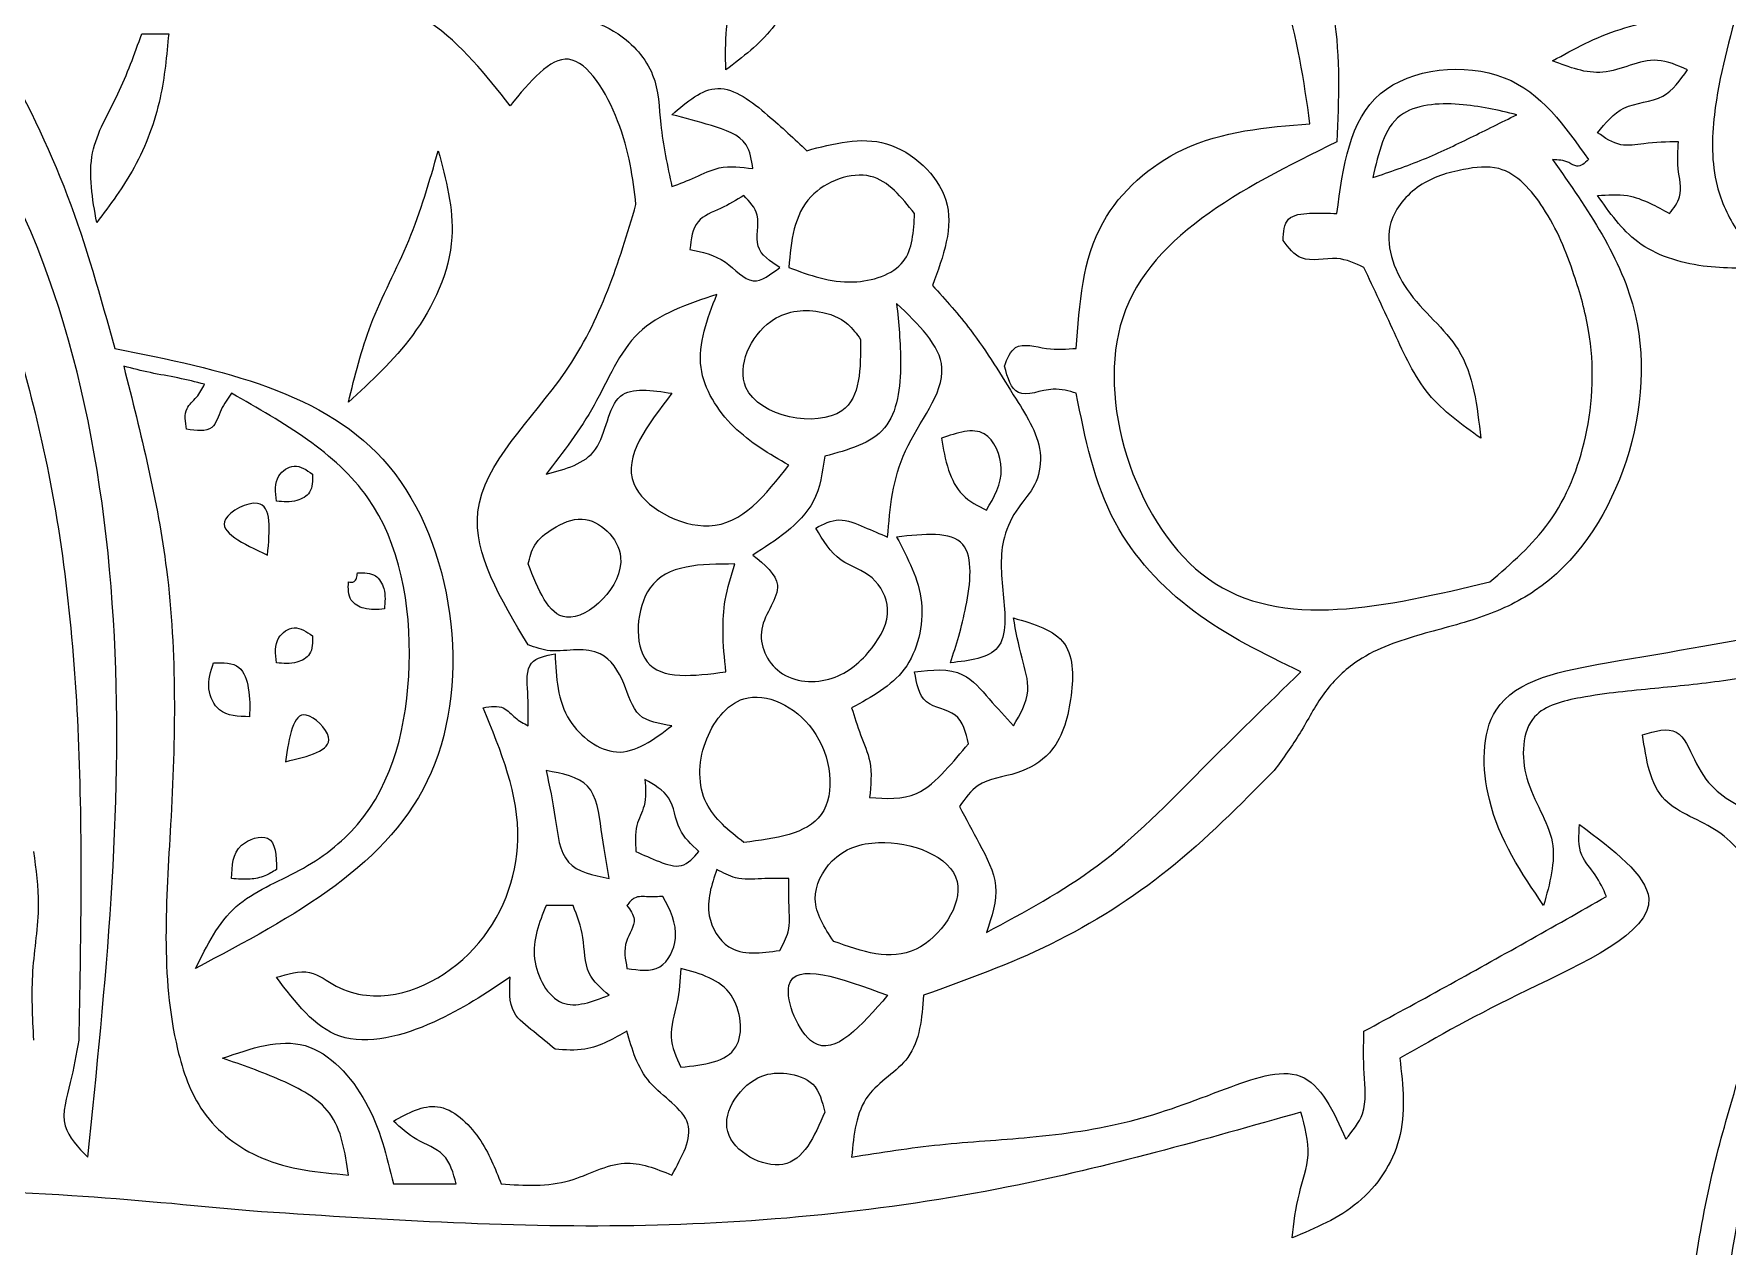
# Model space of a CAD drawing. Extents: x 2 to 213, y 30 to 257.
# Drawn here: x 124.44 to 168.21, y 81.06 to 112.4 of the extents above; entities that cross this region are included whole.
import ezdxf

# ---------------------------------------------------------------- set-up
doc = ezdxf.new("R2010")
doc.units = 0
doc.layers.add('logo_fulldesign_outline', color=7, linetype='CONTINUOUS')

msp = doc.modelspace()

# ---------------------------------------------------------------- linework, layer by layer
at = {"layer": 'logo_fulldesign_outline', "color": 7}
for p, q in [((127.229799, 112.395882), (127.926888, 112.395882)), ((138.3792, 89.864459), (137.682464, 89.864459)), ((133.733822, 82.663559), (135.359422, 82.663559))]:
    msp.add_line(p, q, dxfattribs=at)
for points, knots in [([(116.776853, 130.746112), (117.066729, 129.564871), (117.724425, 126.884774), (116.66766, 123.135628), (115.99719, 119.614049), (117.41836, 118.186165), (118.327239, 117.661337), (119.027814, 116.880261), (119.692462, 116.177133), (120.49508, 115.778259), (121.991467, 114.550465), (123.615462, 111.940042), (125.423755, 108.275253), (126.164353, 105.598186), (126.532922, 104.265906)], [0, 0, 0, 0, 3.567315, 8.093815, 11.95933, 12.806366, 13.956495, 15.094672, 15.932622, 16.835262, 17.752112, 21.706924, 25.88034, 30.014944, 30.014944, 30.014944, 30.014944]), ([(164.627419, 120.525469), (165.121369, 120.783327), (166.12382, 121.306639), (167.458002, 120.349219), (168.844138, 118.96288), (169.37895, 116.270971), (168.5623, 113.28697), (167.825926, 110.724603), (167.791084, 108.623411), (168.416656, 107.270644), (168.992155, 106.65641), (169.273149, 106.356503)], [0, 0, 0, 0, 1.547617, 3.140825, 4.365075, 7.49804, 10.632925, 13.652981, 15.490535, 16.778556, 18.007486, 18.007486, 18.007486, 18.007486]), ([(125.835833, 83.360648), (126.296187, 87.808778), (127.218856, 96.723996), (124.617935, 109.787775), (118.528029, 115.308556), (115.847989, 117.738137)], [0, 0, 0, 0, 13.475778, 27.008989, 37.645641, 37.645641, 37.645641, 37.645641]), ([(154.4066, 117.738137), (155.297356, 117.198398), (157.143181, 116.079951), (158.254421, 112.854614), (158.167067, 110.689184), (158.123467, 109.608373)], [0, 0, 0, 0, 3.04334, 6.30641, 9.558024, 9.558024, 9.558024, 9.558024]), ([(142.328194, 111.466806), (142.313551, 112.183795), (142.284087, 113.626386), (144.219538, 114.751918), (144.817653, 115.969677), (145.115844, 116.576792)], [0, 0, 0, 0, 1.999949, 4.023921, 6.036198, 6.036198, 6.036198, 6.036198]), ([(157.426378, 110.072981), (157.268788, 111.183806), (156.975848, 113.248698), (155.466273, 116.469691), (153.251816, 116.691787), (152.083911, 116.80892)], [0, 0, 0, 0, 3.417498, 6.35273, 9.628319, 9.628319, 9.628319, 9.628319]), ([(134.895167, 115.415448), (134.937113, 114.678843), (135.025861, 113.120389), (137.541284, 113.015576), (139.393194, 112.726696), (140.584028, 111.41024), (140.612865, 109.929087), (140.819047, 108.978637), (140.934369, 108.447029)], [0, 0, 0, 0, 1.935795, 4.095608, 6.261606, 7.653059, 8.942812, 10.579811, 10.579811, 10.579811, 10.579811]), ([(149.761222, 115.415448), (149.562509, 115.211786), (149.167742, 114.807184), (148.484991, 114.307661), (147.703424, 113.935284), (146.812357, 114.111379), (146.080629, 114.34637), (145.081923, 114.630947), (144.156864, 113.685605), (143.574324, 112.40384), (142.766044, 111.796049), (142.328194, 111.466806)], [0, 0, 0, 0, 0.851007, 1.690632, 2.547778, 3.337335, 4.310199, 4.922897, 6.287325, 7.641436, 9.241993, 9.241993, 9.241993, 9.241993]), ([(163.698202, 111.698969), (164.251885, 112.005704), (165.37708, 112.629049), (167.554952, 112.898516), (167.928161, 114.274264), (168.111805, 114.951228)], [0, 0, 0, 0, 1.922402, 3.906711, 5.82906, 5.82906, 5.82906, 5.82906]), ([(136.753247, 110.53759), (136.126083, 111.331137), (134.858396, 112.935134), (131.596788, 114.055829), (129.503188, 113.275052), (128.391003, 112.860279)], [0, 0, 0, 0, 2.999656, 6.063199, 9.53495, 9.53495, 9.53495, 9.53495]), ([(126.068455, 107.518024), (125.95596, 108.13379), (125.740828, 109.311355), (126.674443, 110.835106), (127.04387, 111.873345), (127.229799, 112.395882)], [0, 0, 0, 0, 1.809324, 3.46007, 5.132697, 5.132697, 5.132697, 5.132697]), ([(127.926888, 112.395882), (127.875239, 111.840465), (127.764196, 110.646362), (127.14006, 108.95367), (126.412181, 107.978519), (126.068455, 107.518024)], [0, 0, 0, 0, 1.670437, 3.59131, 5.310037, 5.310037, 5.310037, 5.310037]), ([(140.005153, 107.98242), (139.92237, 108.669357), (139.763486, 109.987786), (138.322687, 112.452013), (137.266938, 111.164197), (136.753247, 110.53759)], [0, 0, 0, 0, 2.214389, 4.250046, 6.179175, 6.179175, 6.179175, 6.179175]), ([(158.123467, 107.750292), (158.283927, 108.961351), (158.601425, 111.357638), (162.752818, 111.808167), (164.014947, 110.014146), (164.627278, 109.143765)], [0, 0, 0, 0, 3.296954, 6.523587, 9.56417, 9.56417, 9.56417, 9.56417]), ([(167.182588, 111.466842), (166.925011, 111.581389), (166.211116, 111.898867), (165.029487, 111.182838), (164.130069, 111.531537), (163.698202, 111.698969)], [0, 0, 0, 0, 0.813861, 2.25568, 3.58746, 3.58746, 3.58746, 3.58746]), ([(164.859547, 109.840536), (165.063354, 110.091631), (165.497548, 110.626569), (166.600596, 110.62444), (166.996652, 111.197708), (167.182588, 111.466842)], [0, 0, 0, 0, 0.931291, 1.98404, 2.915632, 2.915632, 2.915632, 2.915632]), ([(140.934369, 110.305462), (141.322378, 110.639654), (142.126086, 111.331891), (143.436659, 110.300795), (144.098564, 109.677675), (144.418756, 109.376245)], [0, 0, 0, 0, 1.363717, 2.824763, 4.193791, 4.193791, 4.193791, 4.193791]), ([(143.024931, 108.911637), (142.993579, 109.135134), (142.911642, 109.719232), (141.915864, 110.046196), (141.264471, 110.218264), (140.934369, 110.305462)], [0, 0, 0, 0, 0.637694, 1.66658, 2.723684, 2.723684, 2.723684, 2.723684]), ([(162.769197, 110.305462), (162.292056, 110.419937), (161.326229, 110.651658), (159.463192, 110.525341), (159.195084, 109.320843), (159.052331, 108.679509)], [0, 0, 0, 0, 1.508056, 3.052602, 4.811542, 4.811542, 4.811542, 4.811542]), ([(159.052331, 108.679509), (159.491238, 108.828934), (160.354225, 109.122735), (161.575772, 109.71085), (162.372727, 110.107925), (162.769197, 110.305462)], [0, 0, 0, 0, 1.389625, 2.732302, 4.061521, 4.061521, 4.061521, 4.061521]), ([(151.387175, 104.265906), (151.465743, 105.414561), (151.61026, 107.527369), (154.217716, 109.809744), (156.294526, 109.980125), (157.426378, 110.072981)], [0, 0, 0, 0, 3.330209, 6.125508, 9.47366, 9.47366, 9.47366, 9.47366]), ([(144.418756, 109.376245), (145.115876, 109.562607), (146.525984, 109.939571), (148.492339, 108.121155), (147.949428, 106.648183), (147.670661, 105.891859)], [0, 0, 0, 0, 2.067695, 4.182454, 6.414292, 6.414292, 6.414292, 6.414292]), ([(158.123467, 109.608373), (155.635226, 108.37209), (150.803968, 105.971677), (154.123589, 96.347054), (159.379346, 97.589925), (162.072108, 98.226704)], [0, 0, 0, 0, 7.351759, 14.274447, 21.54764, 21.54764, 21.54764, 21.54764]), ([(166.950108, 109.608408), (166.653089, 109.600238), (166.160395, 109.586685), (165.414509, 109.452476), (165.052325, 109.705735), (164.859547, 109.840536)], [0, 0, 0, 0, 0.900267, 1.493361, 2.168287, 2.168287, 2.168287, 2.168287]), ([(166.71798, 107.750328), (166.826882, 107.890083), (167.093159, 108.231797), (166.901633, 108.911309), (166.934282, 109.380832), (166.950108, 109.608408)], [0, 0, 0, 0, 0.507726, 1.241438, 1.931568, 1.931568, 1.931568, 1.931568]), ([(134.895131, 109.376281), (135.093352, 108.629527), (135.531, 106.980785), (134.415848, 104.563398), (133.158627, 103.410148), (132.57209, 102.872117)], [0, 0, 0, 0, 2.264693, 5.000172, 7.392444, 7.392444, 7.392444, 7.392444]), ([(132.57209, 102.872117), (132.73936, 103.548751), (133.098556, 105.00175), (134.223481, 107.037919), (134.66956, 108.590952), (134.895131, 109.376281)], [0, 0, 0, 0, 2.083166, 4.473371, 6.918448, 6.918448, 6.918448, 6.918448]), ([(140.934369, 108.447029), (141.137664, 108.524083), (141.545264, 108.678574), (142.210489, 109.017904), (142.729595, 108.950172), (143.024931, 108.911637)], [0, 0, 0, 0, 0.655039, 1.313332, 2.182165, 2.182165, 2.182165, 2.182165]), ([(163.698061, 109.143765), (164.596047, 107.867811), (166.296632, 105.45144), (165.852635, 101.056324), (163.987022, 98.242661), (161.792588, 97.242331), (160.173146, 96.866722), (158.702025, 96.345192), (157.722516, 95.355898), (157.196664, 94.307314), (156.730983, 93.669231), (156.497161, 93.348845)], [0, 0, 0, 0, 4.533663, 8.585741, 12.44106, 14.021431, 15.696046, 17.457232, 18.593329, 19.771647, 20.959941, 20.959941, 20.959941, 20.959941]), ([(162.072108, 98.226704), (162.627152, 98.704893), (163.796866, 99.712641), (164.717038, 102.068921), (164.798836, 104.328371), (164.231167, 106.320388), (163.629372, 107.80225), (162.557234, 109.047612), (161.2768, 108.899584), (160.21707, 108.578784), (159.195941, 107.396822), (159.848619, 105.558651), (161.573655, 104.306388), (161.746976, 102.76847), (161.839981, 101.943217)], [0, 0, 0, 0, 2.170725, 4.574647, 7.329599, 8.817348, 10.724068, 12.252614, 13.161138, 14.374919, 15.577852, 17.356715, 19.397143, 21.759921, 21.759921, 21.759921, 21.759921]), ([(164.627278, 109.143765), (164.526482, 109.054148), (164.361021, 108.907038), (164.059014, 109.128195), (163.84114, 109.137593), (163.698061, 109.143765)], [0, 0, 0, 0, 0.347968, 0.571209, 0.998253, 0.998253, 0.998253, 0.998253]), ([(147.206053, 107.750292), (146.869058, 108.174677), (146.164353, 109.062126), (144.135673, 108.295985), (144.017947, 107.038366), (143.954147, 106.35682)], [0, 0, 0, 0, 1.489043, 3.113804, 5.036044, 5.036044, 5.036044, 5.036044]), ([(142.792803, 108.214548), (142.600273, 108.10004), (142.216917, 107.872038), (141.487164, 107.606211), (141.429326, 107.091273), (141.398978, 106.821076)], [0, 0, 0, 0, 0.684141, 1.362223, 2.110833, 2.110833, 2.110833, 2.110833]), ([(143.721667, 106.35682), (143.476396, 106.51691), (142.981077, 106.840207), (143.286706, 107.698678), (142.941754, 108.058972), (142.792803, 108.214548)], [0, 0, 0, 0, 0.787257, 1.589848, 2.199776, 2.199776, 2.199776, 2.199776]), ([(164.859547, 108.214583), (165.119786, 108.235278), (165.585953, 108.272347), (166.20819, 108.036212), (166.551769, 107.843537), (166.71798, 107.750328)], [0, 0, 0, 0, 0.772585, 1.383933, 1.956828, 1.956828, 1.956828, 1.956828]), ([(169.273149, 106.356503), (168.712957, 106.337627), (167.554498, 106.298594), (165.834401, 106.829692), (165.170189, 107.773281), (164.859547, 108.214583)], [0, 0, 0, 0, 1.686796, 3.488236, 5.070957, 5.070957, 5.070957, 5.070957]), ([(137.217856, 96.600398), (136.507903, 97.779629), (134.97745, 100.321712), (138.71179, 103.665695), (139.5597, 106.49568), (140.005153, 107.98242)], [0, 0, 0, 0, 3.678231, 7.929206, 12.634305, 12.634305, 12.634305, 12.634305]), ([(143.954147, 106.35682), (144.487397, 106.159402), (145.456962, 105.800452), (147.133869, 106.315559), (147.182739, 107.286902), (147.206053, 107.750292)], [0, 0, 0, 0, 1.707367, 3.10437, 4.378819, 4.378819, 4.378819, 4.378819]), ([(156.729642, 107.053204), (156.742278, 107.269555), (156.767416, 107.699954), (157.49193, 107.779052), (157.898024, 107.760559), (158.123467, 107.750292)], [0, 0, 0, 0, 0.571218, 1.136351, 1.841602, 1.841602, 1.841602, 1.841602]), ([(123.048536, 107.518165), (123.674731, 105.511205), (125.050049, 101.103297), (125.744856, 93.949071), (125.650885, 88.910241), (125.603706, 86.380426)], [0, 0, 0, 0, 6.294557, 13.824802, 21.41747, 21.41747, 21.41747, 21.41747]), ([(141.398978, 106.821076), (141.716495, 106.755197), (142.314491, 106.631124), (142.988935, 105.787781), (143.486929, 106.174523), (143.721667, 106.35682)], [0, 0, 0, 0, 0.975646, 1.837483, 2.60596, 2.60596, 2.60596, 2.60596]), ([(158.820203, 106.35682), (158.594984, 106.462717), (158.090051, 106.700133), (157.221851, 106.416929), (156.874834, 106.865515), (156.729642, 107.053204)], [0, 0, 0, 0, 0.735644, 1.649286, 2.306556, 2.306556, 2.306556, 2.306556]), ([(161.839981, 101.943217), (161.354506, 102.289682), (160.366567, 102.994734), (159.602156, 104.691488), (159.082987, 105.797167), (158.820203, 106.35682)], [0, 0, 0, 0, 1.757712, 3.576936, 5.441565, 5.441565, 5.441565, 5.441565]), ([(142.095714, 105.659731), (141.343556, 105.412033), (139.85949, 104.923305), (139.005373, 102.726248), (138.121749, 101.58257), (137.682464, 101.014001)], [0, 0, 0, 0, 2.255083, 4.449454, 6.618867, 6.618867, 6.618867, 6.618867]), ([(143.954147, 101.246129), (143.455663, 101.53469), (142.453144, 102.115025), (141.380324, 103.814798), (141.849431, 105.024586), (142.095714, 105.659731)], [0, 0, 0, 0, 1.730812, 3.480895, 5.415236, 5.415236, 5.415236, 5.415236]), ([(147.670661, 105.891859), (148.009756, 105.515042), (148.828933, 104.604737), (149.709944, 103.122339), (150.575299, 101.78851), (150.374587, 100.709271), (149.836898, 100.141406), (149.377775, 99.19179), (149.486602, 98.008188), (149.656705, 96.311653), (148.628734, 96.193068), (148.135269, 96.136142)], [0, 0, 0, 0, 1.512978, 3.655013, 5.256603, 6.009719, 6.735078, 7.57619, 9.053653, 10.440909, 11.721648, 11.721648, 11.721648, 11.721648]), ([(145.812228, 104.498387), (145.709694, 104.63871), (145.445847, 104.999798), (144.592729, 105.327752), (143.212319, 105.13495), (142.108599, 102.702333), (145.8071, 101.981915), (145.810692, 103.744702), (145.812228, 104.498387)], [0, 0, 0, 0, 0.514395, 1.323673, 2.596337, 4.419049, 6.973283, 8.881005, 8.881005, 8.881005, 8.881005]), ([(146.741444, 105.427604), (146.794426, 104.921703), (146.905272, 103.86329), (146.696519, 101.962823), (145.487871, 101.639874), (144.883011, 101.478256)], [0, 0, 0, 0, 1.564338, 3.272812, 4.984316, 4.984316, 4.984316, 4.984316]), ([(146.509317, 99.388048), (146.571345, 100.138338), (146.697274, 101.661542), (148.521046, 103.723593), (147.306, 104.887028), (146.741444, 105.427604)], [0, 0, 0, 0, 2.276174, 4.620986, 6.656032, 6.656032, 6.656032, 6.656032]), ([(126.532922, 104.265906), (129.269298, 103.712187), (134.840981, 102.58473), (136.223866, 92.256907), (131.149315, 89.573939), (128.623483, 88.238506)], [0, 0, 0, 0, 7.713507, 15.705887, 23.626489, 23.626489, 23.626489, 23.626489]), ([(149.528742, 103.801298), (149.604612, 104.000751), (149.787551, 104.481675), (150.636087, 104.203866), (151.139461, 104.245445), (151.387175, 104.265906)], [0, 0, 0, 0, 0.564845, 1.361967, 2.134317, 2.134317, 2.134317, 2.134317]), ([(128.855964, 103.33669), (128.627282, 103.394686), (128.163362, 103.51234), (127.457518, 103.625902), (126.993657, 103.743394), (126.76505, 103.801298)], [0, 0, 0, 0, 0.707461, 1.435202, 2.142379, 2.142379, 2.142379, 2.142379]), ([(126.76505, 103.801298), (127.205323, 102.05923), (128.186537, 98.17677), (128.055299, 92.224973), (127.656599, 87.462491), (128.697704, 84.385833), (130.384659, 83.095939), (131.80168, 82.966446), (132.572125, 82.89604)], [0, 0, 0, 0, 5.365959, 11.958846, 17.772525, 19.519441, 21.439598, 23.727618, 23.727618, 23.727618, 23.727618]), ([(151.387175, 103.104562), (151.193896, 103.16317), (150.714642, 103.308496), (149.803285, 102.870141), (149.615212, 103.508022), (149.528742, 103.801298)], [0, 0, 0, 0, 0.609292, 1.510801, 2.278028, 2.278028, 2.278028, 2.278028]), ([(128.391003, 102.175345), (128.35922, 102.366287), (128.304451, 102.695327), (128.673217, 102.992745), (128.794614, 103.221224), (128.855964, 103.33669)], [0, 0, 0, 0, 0.532214, 0.917134, 1.310404, 1.310404, 1.310404, 1.310404]), ([(129.552347, 103.104562), (129.455001, 102.971238), (129.258471, 102.702076), (129.093735, 102.070709), (128.642926, 102.137834), (128.391003, 102.175345)], [0, 0, 0, 0, 0.5056, 1.02074, 1.673253, 1.673253, 1.673253, 1.673253]), ([(128.623483, 88.238506), (128.917404, 88.830736), (129.501632, 90.007917), (131.364254, 90.695472), (133.571556, 92.370395), (134.475873, 96.105134), (133.609104, 100.803222), (130.902568, 102.338601), (129.552347, 103.104562)], [0, 0, 0, 0, 1.907703, 3.791958, 5.702383, 10.033278, 14.492656, 18.932002, 18.932002, 18.932002, 18.932002]), ([(137.682464, 101.014001), (138.184042, 101.14448), (139.218264, 101.413519), (139.302472, 103.362904), (140.414666, 103.186835), (140.934369, 103.104562)], [0, 0, 0, 0, 1.428516, 2.945506, 4.276135, 4.276135, 4.276135, 4.276135]), ([(140.934369, 103.104562), (140.30116, 102.284889), (139.109695, 100.742569), (142.2484, 99.052012), (143.358248, 100.479619), (143.954147, 101.246129)], [0, 0, 0, 0, 2.533659, 4.767407, 7.357324, 7.357324, 7.357324, 7.357324]), ([(157.19425, 95.904015), (156.236761, 96.366655), (154.354908, 97.275929), (152.044109, 99.763697), (151.615093, 101.945476), (151.387175, 103.104562)], [0, 0, 0, 0, 3.181774, 6.253468, 9.734819, 9.734819, 9.734819, 9.734819]), ([(149.064486, 100.084784), (149.260146, 100.419029), (149.630201, 101.051191), (149.083049, 102.347719), (148.308312, 102.082199), (147.902789, 101.943217)], [0, 0, 0, 0, 1.131536, 2.140092, 3.24783, 3.24783, 3.24783, 3.24783]), ([(147.902789, 101.943217), (147.948725, 101.666783), (148.034858, 101.148453), (148.392558, 100.419718), (148.841476, 100.195947), (149.064486, 100.084784)], [0, 0, 0, 0, 0.843849, 1.582264, 2.311213, 2.311213, 2.311213, 2.311213]), ([(130.713727, 100.316912), (130.684741, 100.549759), (130.635068, 100.948785), (131.193945, 101.331035), (131.488104, 101.123332), (131.642944, 101.014001)], [0, 0, 0, 0, 0.654407, 1.121443, 1.640503, 1.640503, 1.640503, 1.640503]), ([(144.883011, 101.478256), (144.826922, 101.067185), (144.722528, 100.302098), (143.908503, 99.485392), (143.32088, 99.111664), (143.024931, 98.92344)], [0, 0, 0, 0, 1.210069, 2.252183, 3.30957, 3.30957, 3.30957, 3.30957]), ([(131.642944, 101.014001), (131.647309, 100.843261), (131.655288, 100.531203), (131.196537, 100.270708), (130.889723, 100.30007), (130.713727, 100.316912)], [0, 0, 0, 0, 0.473183, 0.864827, 1.391719, 1.391719, 1.391719, 1.391719]), ([(130.481599, 98.92351), (129.848545, 99.218846), (128.804707, 99.705822), (130.640424, 100.637235), (130.540833, 99.562651), (130.481599, 98.92351)], [0, 0, 0, 0, 1.426882, 2.352773, 3.711791, 3.711791, 3.711791, 3.711791]), ([(137.217856, 98.691312), (137.477974, 98.03026), (138.05927, 96.552985), (140.281097, 98.695539), (138.798486, 100.082896), (137.889397, 99.649785), (137.352388, 99.24403), (137.259567, 98.86268), (137.217856, 98.691312)], [0, 0, 0, 0, 1.692911, 3.783204, 5.183325, 5.98055, 6.610864, 7.125272, 7.125272, 7.125272, 7.125272]), ([(144.650883, 99.620529), (144.849842, 99.721162), (145.261417, 99.929335), (145.907729, 99.642472), (146.311418, 99.471743), (146.509317, 99.388048)], [0, 0, 0, 0, 0.636698, 1.317101, 1.971411, 1.971411, 1.971411, 1.971411]), ([(181.584036, 99.852797), (180.467485, 99.302623), (177.877254, 98.0263), (173.305037, 96.775374), (169.365134, 95.776743), (166.273883, 95.463754), (164.68344, 95.319995), (162.91452, 94.901814), (162.856856, 92.976781), (163.946733, 91.599209), (163.622644, 90.429395), (163.466074, 89.864247)], [0, 0, 0, 0, 3.727218, 8.646593, 14.158156, 15.945289, 17.873154, 19.160115, 20.761817, 22.533966, 24.190288, 24.190288, 24.190288, 24.190288]), ([(143.024931, 98.92344), (143.329404, 98.674516), (143.998453, 98.127533), (142.970868, 97.043368), (143.627804, 95.646453), (145.14145, 95.569266), (146.111206, 96.407348), (146.683571, 97.455754), (146.17734, 98.449075), (145.193497, 98.718762), (144.839587, 99.306923), (144.650883, 99.620529)], [0, 0, 0, 0, 1.006258, 2.211146, 3.410748, 4.773724, 6.07006, 7.154514, 8.049006, 8.973962, 10.030474, 10.030474, 10.030474, 10.030474]), ([(146.741444, 99.388048), (147.029365, 98.845407), (147.600795, 97.76844), (147.14599, 95.81935), (146.09241, 95.251109), (145.5801, 94.974798)], [0, 0, 0, 0, 1.808306, 3.588903, 5.274228, 5.274228, 5.274228, 5.274228]), ([(148.135269, 96.136142), (148.280265, 96.590455), (148.578649, 97.525378), (148.810337, 99.615411), (147.447307, 99.465619), (146.741444, 99.388048)], [0, 0, 0, 0, 1.513873, 3.115376, 4.835544, 4.835544, 4.835544, 4.835544]), ([(163.466074, 89.864247), (162.893502, 90.705301), (161.889249, 92.18045), (161.83297, 95.548655), (165.902501, 96.29518), (169.894784, 96.913986), (174.310833, 98.199686), (176.987754, 99.203407), (178.099649, 99.620317)], [0, 0, 0, 0, 3.077059, 5.396946, 8.502097, 13.393799, 18.424155, 21.998046, 21.998046, 21.998046, 21.998046]), ([(142.560322, 98.691312), (141.682403, 98.689598), (140.069217, 98.686447), (139.886857, 95.588183), (141.494658, 95.796182), (142.328194, 95.904015)], [0, 0, 0, 0, 2.278141, 4.186104, 6.240126, 6.240126, 6.240126, 6.240126]), ([(142.328194, 95.904015), (142.293292, 96.254502), (142.231916, 96.870846), (142.28615, 97.818197), (142.463391, 98.38263), (142.560322, 98.691312)], [0, 0, 0, 0, 1.056165, 1.8573, 2.824241, 2.824241, 2.824241, 2.824241]), ([(133.501377, 97.529544), (133.325454, 97.512715), (133.018707, 97.483371), (132.56009, 97.743854), (132.567892, 98.055896), (132.57216, 98.226633)], [0, 0, 0, 0, 0.526657, 0.9183, 1.391521, 1.391521, 1.391521, 1.391521]), ([(132.57216, 98.226633), (132.625096, 98.219729), (132.718399, 98.207561), (132.7957, 98.33338), (132.801476, 98.41438), (132.804641, 98.458761)], [0, 0, 0, 0, 0.145425, 0.256325, 0.390733, 0.390733, 0.390733, 0.390733]), ([(132.804641, 98.458761), (132.975297, 98.463109), (133.287255, 98.471057), (133.547566, 98.012317), (133.518215, 97.705532), (133.501377, 97.529544)], [0, 0, 0, 0, 0.472938, 0.864532, 1.391423, 1.391423, 1.391423, 1.391423]), ([(149.761222, 97.297487), (150.292991, 97.144562), (151.343021, 96.842597), (151.297619, 95.135012), (150.920368, 93.845343), (149.858904, 93.204219), (148.865758, 93.136944), (148.511624, 92.627222), (148.367397, 92.419629)], [0, 0, 0, 0, 1.479576, 2.921573, 4.405205, 5.391133, 6.448592, 7.175174, 7.175174, 7.175174, 7.175174]), ([(149.761222, 94.509837), (149.935028, 94.806406), (150.260647, 95.362015), (149.941888, 96.332182), (149.82562, 96.95341), (149.761222, 97.297487)], [0, 0, 0, 0, 0.979511, 1.835074, 2.897243, 2.897243, 2.897243, 2.897243]), ([(130.713727, 96.135931), (130.684741, 96.368778), (130.635068, 96.767804), (131.193945, 97.150054), (131.488104, 96.94235), (131.642944, 96.83302)], [0, 0, 0, 0, 0.654407, 1.121443, 1.640503, 1.640503, 1.640503, 1.640503]), ([(131.642944, 96.83302), (131.647309, 96.662279), (131.655288, 96.350221), (131.196537, 96.089727), (130.889723, 96.119088), (130.713727, 96.135931)], [0, 0, 0, 0, 0.473183, 0.864827, 1.391719, 1.391719, 1.391719, 1.391719]), ([(137.217856, 94.509837), (137.220416, 94.784463), (137.225236, 95.3015), (137.137641, 96.223414), (137.668668, 96.32242), (137.914592, 96.36827)], [0, 0, 0, 0, 0.863282, 1.625293, 2.282587, 2.282587, 2.282587, 2.282587]), ([(140.934369, 94.509837), (140.61535, 94.559244), (139.968397, 94.65944), (139.734612, 95.650578), (139.245074, 96.412806), (138.443528, 96.508337), (137.81706, 96.390686), (137.405632, 96.534679), (137.217856, 96.600398)], [0, 0, 0, 0, 0.88178, 1.788204, 2.773518, 3.377216, 4.075223, 4.661266, 4.661266, 4.661266, 4.661266]), ([(137.914592, 96.36827), (137.940856, 95.762575), (137.988694, 94.659388), (139.567883, 93.473137), (140.465584, 94.154187), (140.934369, 94.509837)], [0, 0, 0, 0, 1.766147, 3.216787, 4.802274, 4.802274, 4.802274, 4.802274]), ([(130.017273, 94.742247), (129.7288, 94.75012), (129.219063, 94.764032), (128.879921, 95.498846), (129.016179, 95.916011), (129.088056, 96.136072)], [0, 0, 0, 0, 0.795426, 1.405529, 2.086691, 2.086691, 2.086691, 2.086691]), ([(129.088056, 96.136072), (129.336781, 96.140536), (129.803943, 96.14892), (130.03542, 95.41492), (130.023784, 94.983594), (130.017273, 94.742247)], [0, 0, 0, 0, 0.665728, 1.250393, 1.993147, 1.993147, 1.993147, 1.993147]), ([(147.206053, 95.904015), (147.650824, 95.954524), (148.428485, 96.042837), (149.139284, 95.185396), (149.553885, 94.73505), (149.761222, 94.509837)], [0, 0, 0, 0, 1.244918, 2.176675, 3.108757, 3.108757, 3.108757, 3.108757]), ([(148.599878, 94.045581), (148.529325, 94.33592), (148.388157, 94.916862), (147.364955, 94.993406), (147.259422, 95.598176), (147.206053, 95.904015)], [0, 0, 0, 0, 0.815356, 1.631451, 2.466404, 2.466404, 2.466404, 2.466404]), ([(149.064486, 89.167723), (150.050097, 89.696319), (152.122362, 90.807703), (154.598438, 93.38023), (156.334984, 95.068591), (157.19425, 95.904015)], [0, 0, 0, 0, 3.335156, 7.012227, 10.613792, 10.613792, 10.613792, 10.613792]), ([(130.713692, 88.006026), (131.008018, 88.096993), (131.566013, 88.269451), (132.253939, 87.721106), (133.751914, 87.28647), (136.15123, 88.504826), (137.379867, 91.759281), (136.518896, 93.851286), (136.056511, 94.974798)], [0, 0, 0, 0, 0.864501, 1.638952, 2.450918, 5.478556, 8.517514, 12.042892, 12.042892, 12.042892, 12.042892]), ([(136.056511, 94.974798), (136.247368, 95.006562), (136.576323, 95.061308), (136.873705, 94.692503), (137.102302, 94.57117), (137.217856, 94.509837)], [0, 0, 0, 0, 0.531979, 0.916899, 1.310368, 1.310368, 1.310368, 1.310368]), ([(142.792803, 91.490412), (143.609377, 91.595551), (145.273665, 91.809839), (144.974746, 94.589352), (142.801079, 95.678353), (141.610303, 94.097644), (141.599754, 92.445254), (142.410562, 91.796334), (142.792803, 91.490412)], [0, 0, 0, 0, 2.127065, 4.335246, 6.278564, 7.780838, 9.353139, 10.755485, 10.755485, 10.755485, 10.755485]), ([(145.5801, 94.974798), (145.651841, 94.741004), (145.794982, 94.274531), (146.130435, 93.530574), (146.075251, 92.967183), (146.044356, 92.651756)], [0, 0, 0, 0, 0.735687, 1.467866, 2.399242, 2.399242, 2.399242, 2.399242]), ([(130.946349, 93.580867), (131.039822, 94.217403), (131.190795, 95.245504), (132.504741, 93.949092), (131.537755, 93.720608), (130.946349, 93.580867)], [0, 0, 0, 0, 1.319268, 2.130818, 3.408722, 3.408722, 3.408722, 3.408722]), ([(166.020891, 94.27785), (166.346889, 94.371669), (166.988491, 94.556317), (167.355632, 93.573947), (167.957903, 92.635694), (169.226946, 92.15627), (170.606366, 91.063969), (170.644152, 89.874942), (170.666622, 89.167864)], [0, 0, 0, 0, 0.876975, 1.725992, 2.639201, 4.267202, 5.629007, 7.626937, 7.626937, 7.626937, 7.626937]), ([(169.041022, 90.561336), (168.730734, 91.014556), (168.113741, 91.915766), (166.301018, 92.418362), (166.117485, 93.636659), (166.020891, 94.27785)], [0, 0, 0, 0, 1.618059, 3.217442, 4.994433, 4.994433, 4.994433, 4.994433]), ([(146.044356, 92.651756), (146.469635, 92.626616), (147.222896, 92.582088), (148.008014, 93.335069), (148.402852, 93.809059), (148.599878, 94.045581)], [0, 0, 0, 0, 1.214938, 2.151918, 3.085173, 3.085173, 3.085173, 3.085173]), ([(139.308417, 90.561195), (139.240003, 90.970646), (139.109305, 91.752869), (138.941662, 93.123193), (138.098755, 93.274245), (137.682464, 93.348845)], [0, 0, 0, 0, 1.286083, 2.456954, 3.599484, 3.599484, 3.599484, 3.599484]), ([(137.682464, 93.348845), (137.769003, 92.951923), (137.936869, 92.181991), (138.061462, 90.818619), (138.898892, 90.645738), (139.308417, 90.561195)], [0, 0, 0, 0, 1.25638, 2.437067, 3.567033, 3.567033, 3.567033, 3.567033]), ([(156.497161, 93.348845), (155.619278, 92.462007), (153.894311, 90.719445), (150.798257, 88.750096), (148.551957, 87.942213), (147.438533, 87.54177)], [0, 0, 0, 0, 3.736227, 7.341374, 10.884614, 10.884614, 10.884614, 10.884614]), ([(140.237281, 93.116365), (140.25383, 92.887241), (140.283747, 92.473021), (139.958989, 91.901461), (139.988713, 91.487327), (140.005153, 91.258284)], [0, 0, 0, 0, 0.673653, 1.217858, 1.891285, 1.891285, 1.891285, 1.891285]), ([(141.631458, 91.258284), (141.43816, 91.436915), (141.031836, 91.812407), (140.977776, 92.705398), (140.476419, 92.983646), (140.237281, 93.116365)], [0, 0, 0, 0, 0.76912, 1.616739, 2.38975, 2.38975, 2.38975, 2.38975]), ([(148.367397, 92.419629), (148.535572, 92.105588), (148.886696, 91.449919), (149.468505, 90.364236), (149.200913, 89.571754), (149.064486, 89.167723)], [0, 0, 0, 0, 1.08134, 2.257678, 3.481197, 3.481197, 3.481197, 3.481197]), ([(164.39515, 91.95502), (165.26638, 91.29974), (167.448123, 89.65878), (162.736342, 87.615976), (160.727, 86.47202), (159.749419, 85.915465)], [0, 0, 0, 0, 2.616878, 6.553217, 10.282848, 10.282848, 10.282848, 10.282848]), ([(165.091886, 90.09694), (165.006071, 90.288818), (164.836886, 90.667108), (164.337897, 91.182628), (164.374494, 91.676358), (164.39515, 91.95502)], [0, 0, 0, 0, 0.631023, 1.244068, 2.038385, 2.038385, 2.038385, 2.038385]), ([(129.552453, 90.561301), (129.564155, 90.884488), (129.585003, 91.460305), (130.689424, 91.798957), (130.705199, 91.148182), (130.713798, 90.793429)], [0, 0, 0, 0, 0.89562, 1.595713, 2.434709, 2.434709, 2.434709, 2.434709]), ([(145.115844, 88.935242), (145.848116, 88.674347), (147.280774, 88.163916), (149.081309, 90.809219), (146.527285, 91.731834), (145.040665, 91.204872), (144.431778, 89.964595), (144.879883, 89.290307), (145.115844, 88.935242)], [0, 0, 0, 0, 2.137033, 4.18101, 6.448119, 7.738683, 8.81423, 10.010534, 10.010534, 10.010534, 10.010534]), ([(124.442361, 86.380426), (124.410337, 86.977018), (124.34745, 88.148563), (124.647378, 89.770799), (124.505436, 90.800648), (124.442361, 91.258284)], [0, 0, 0, 0, 1.788234, 3.511609, 4.889901, 4.889901, 4.889901, 4.889901]), ([(140.005153, 91.258284), (140.199917, 91.169832), (140.565913, 91.003616), (141.216241, 90.780423), (141.493399, 91.099396), (141.631458, 91.258284)], [0, 0, 0, 0, 0.660371, 1.240953, 1.817197, 1.817197, 1.817197, 1.817197]), ([(130.713798, 90.793429), (130.616013, 90.733228), (130.407223, 90.604687), (130.002143, 90.522019), (129.712554, 90.547316), (129.552453, 90.561301)], [0, 0, 0, 0, 0.342615, 0.731552, 1.212435, 1.212435, 1.212435, 1.212435]), ([(142.095714, 90.793323), (141.960074, 90.397759), (141.718538, 89.69337), (142.412595, 88.516103), (143.239392, 88.634218), (143.721667, 88.703115)], [0, 0, 0, 0, 1.210452, 2.155473, 3.478344, 3.478344, 3.478344, 3.478344]), ([(143.954147, 90.561195), (143.720913, 90.562266), (143.265274, 90.564358), (142.611187, 90.512465), (142.253306, 90.707458), (142.095714, 90.793323)], [0, 0, 0, 0, 0.704181, 1.375662, 1.904001, 1.904001, 1.904001, 1.904001]), ([(143.721667, 88.703115), (143.807697, 88.860636), (144.003062, 89.21835), (143.951035, 89.872456), (143.953094, 90.328023), (143.954147, 90.561195)], [0, 0, 0, 0, 0.528348, 1.199816, 1.903828, 1.903828, 1.903828, 1.903828]), ([(163.233594, 65.242475), (164.103012, 65.742049), (165.7973, 66.715599), (166.53019, 69.90574), (166.424037, 72.75723), (166.626048, 75.631567), (167.040882, 78.172064), (167.388015, 80.804359), (167.876571, 83.342952), (168.585518, 85.620872), (169.039541, 87.468398), (169.151335, 88.865879), (169.187215, 89.804478), (169.084428, 90.336615), (169.041022, 90.561336)], [0, 0, 0, 0, 2.878846, 5.610183, 9.154551, 11.571226, 14.211127, 16.880264, 19.536764, 21.950335, 24.039598, 25.219276, 26.156019, 26.840776, 26.840776, 26.840776, 26.840776]), ([(137.682464, 89.864459), (137.502515, 89.420875), (137.151793, 88.556325), (137.973593, 87.030046), (138.877253, 87.376478), (139.308417, 87.54177)], [0, 0, 0, 0, 1.413069, 2.754088, 3.977795, 3.977795, 3.977795, 3.977795]), ([(139.308417, 87.54177), (139.105999, 87.717616), (138.657424, 88.107305), (138.696348, 89.034469), (138.48234, 89.594536), (138.3792, 89.864459)], [0, 0, 0, 0, 0.767663, 1.701208, 2.56969, 2.56969, 2.56969, 2.56969]), ([(139.773025, 89.864459), (139.85959, 89.746333), (140.075911, 89.451144), (139.64664, 88.912462), (139.72891, 88.473753), (139.773025, 88.238506)], [0, 0, 0, 0, 0.402768, 1.006492, 1.704527, 1.704527, 1.704527, 1.704527]), ([(140.702242, 90.09694), (140.578378, 90.090793), (140.338462, 90.078888), (139.968478, 90.11638), (139.832262, 89.94081), (139.773025, 89.864459)], [0, 0, 0, 0, 0.379594, 0.735246, 1.008928, 1.008928, 1.008928, 1.008928]), ([(139.773025, 88.238506), (140.081548, 88.191291), (140.696139, 88.097235), (141.197149, 89.146096), (140.882553, 89.750516), (140.702242, 90.09694)], [0, 0, 0, 0, 0.847319, 1.687895, 2.816572, 2.816572, 2.816572, 2.816572]), ([(158.820203, 86.612554), (159.522663, 86.993364), (160.925729, 87.753982), (163.01348, 88.920688), (164.399462, 89.70507), (165.091886, 90.09694)], [0, 0, 0, 0, 2.3971, 4.787878, 7.174746, 7.174746, 7.174746, 7.174746]), ([(146.509317, 87.54177), (145.303731, 87.985177), (143.345497, 88.705404), (144.667344, 85.408252), (145.828042, 86.752665), (146.509317, 87.54177)], [0, 0, 0, 0, 2.562629, 4.162479, 6.435908, 6.435908, 6.435908, 6.435908]), ([(136.753247, 88.006026), (136.133315, 87.592541), (134.847964, 86.735234), (132.233379, 86.000286), (131.203964, 87.358946), (130.713692, 88.006026)], [0, 0, 0, 0, 2.288501, 4.744916, 6.97867, 6.97867, 6.97867, 6.97867]), ([(137.914592, 86.147592), (137.735462, 86.299375), (137.378031, 86.602239), (136.702451, 87.098956), (136.734993, 87.680061), (136.753247, 88.006026)], [0, 0, 0, 0, 0.715075, 1.426845, 2.336199, 2.336199, 2.336199, 2.336199]), ([(141.166497, 88.238506), (141.146881, 87.937017), (141.108252, 87.343285), (140.802335, 86.47673), (141.048115, 85.941254), (141.166497, 85.683337)], [0, 0, 0, 0, 0.910538, 1.793147, 2.613298, 2.613298, 2.613298, 2.613298]), ([(141.166497, 85.683337), (141.759128, 85.748371), (142.876037, 85.87094), (142.644376, 87.831212), (141.674619, 88.098471), (141.166497, 88.238506)], [0, 0, 0, 0, 1.514175, 2.853709, 4.328136, 4.328136, 4.328136, 4.328136]), ([(147.438533, 87.54177), (147.393305, 86.953849), (147.309204, 85.860618), (145.736418, 85.024031), (145.634624, 83.940844), (145.5801, 83.360648)], [0, 0, 0, 0, 1.656445, 3.080136, 4.722355, 4.722355, 4.722355, 4.722355]), ([(125.603706, 86.380426), (125.540605, 86.021922), (125.413646, 85.300614), (125.04899, 84.152887), (125.585015, 83.613187), (125.835833, 83.360648)], [0, 0, 0, 0, 1.11588, 2.245144, 3.238256, 3.238256, 3.238256, 3.238256]), ([(129.320219, 85.915465), (130.0606, 86.171036), (131.536362, 86.680452), (133.233105, 84.784237), (133.564548, 83.380482), (133.733822, 82.663559)], [0, 0, 0, 0, 2.155208, 4.295867, 6.530313, 6.530313, 6.530313, 6.530313]), ([(139.773025, 86.612554), (139.606891, 86.519336), (139.263394, 86.326602), (138.641194, 86.090348), (138.174916, 86.127083), (137.914592, 86.147592)], [0, 0, 0, 0, 0.572698, 1.184105, 1.956927, 1.956927, 1.956927, 1.956927]), ([(140.934369, 82.89604), (141.196918, 83.369164), (141.733783, 84.336621), (140.168616, 85.201363), (139.904896, 86.142132), (139.773025, 86.612554)], [0, 0, 0, 0, 1.387304, 2.836796, 4.286515, 4.286515, 4.286515, 4.286515]), ([(158.355594, 83.824904), (158.527742, 84.034055), (158.928573, 84.521048), (158.799448, 85.551481), (158.813177, 86.253337), (158.820203, 86.612554)], [0, 0, 0, 0, 0.783528, 1.82438, 2.915585, 2.915585, 2.915585, 2.915585]), ([(132.572125, 82.89604), (132.487358, 83.482589), (132.326336, 84.596794), (130.791924, 85.404359), (129.822809, 85.740921), (129.320219, 85.915465)], [0, 0, 0, 0, 1.672821, 3.177682, 4.798876, 4.798876, 4.798876, 4.798876]), ([(159.749419, 85.915465), (159.828987, 85.201626), (159.982073, 83.828205), (158.774395, 82.02235), (157.565821, 81.520443), (156.962122, 81.269734)], [0, 0, 0, 0, 2.100397, 4.041152, 5.978134, 5.978134, 5.978134, 5.978134]), ([(144.883011, 84.521992), (144.81764, 84.793579), (144.69148, 85.31772), (143.921544, 85.559151), (142.907916, 85.501258), (141.747165, 83.890696), (144.083599, 82.66083), (144.612905, 83.89314), (144.883011, 84.521992)], [0, 0, 0, 0, 0.78203, 1.509256, 2.158791, 3.840848, 5.500552, 7.230095, 7.230095, 7.230095, 7.230095]), ([(145.5801, 83.360648), (146.339721, 83.480383), (147.868936, 83.721424), (150.276628, 83.844245), (152.83994, 84.203905), (154.937655, 85.013058), (157.408587, 85.930045), (158.03591, 84.535543), (158.355594, 83.824904)], [0, 0, 0, 0, 2.30288, 4.635996, 7.26442, 9.887983, 11.822784, 13.833347, 13.833347, 13.833347, 13.833347]), ([(157.19425, 84.521992), (154.687802, 83.809343), (149.057729, 82.208563), (139.87319, 81.316404), (133.325687, 81.748493), (130.017308, 81.966823)], [0, 0, 0, 0, 7.808576, 17.539905, 27.4793, 27.4793, 27.4793, 27.4793]), ([(133.733822, 84.289865), (134.119895, 84.499005), (134.939038, 84.942743), (136.050111, 83.874284), (136.365101, 83.064604), (136.521119, 82.663559)], [0, 0, 0, 0, 1.198157, 2.542166, 3.861209, 3.861209, 3.861209, 3.861209]), ([(156.962122, 81.269734), (157.008871, 81.654629), (157.096151, 82.373221), (157.489546, 83.440395), (157.296326, 84.148113), (157.19425, 84.521992)], [0, 0, 0, 0, 1.16544, 2.175861, 3.307474, 3.307474, 3.307474, 3.307474]), ([(135.359422, 82.663559), (135.282782, 82.945242), (135.132172, 83.498794), (134.309758, 83.768082), (133.9242, 84.117387), (133.733822, 84.289865)], [0, 0, 0, 0, 0.820333, 1.612084, 2.38436, 2.38436, 2.38436, 2.38436]), ([(136.521119, 82.663559), (137.121395, 82.625676), (138.221285, 82.556263), (139.62855, 83.412589), (140.522477, 83.058974), (140.934369, 82.89604)], [0, 0, 0, 0, 1.777497, 3.256922, 4.521067, 4.521067, 4.521067, 4.521067]), ([(168.808188, 83.360789), (168.545562, 82.104409), (168.018885, 79.584829), (168.048303, 75.755422), (167.935075, 73.224779), (167.879324, 71.978767)], [0, 0, 0, 0, 3.839064, 7.698968, 11.442835, 11.442835, 11.442835, 11.442835]), ([(130.017308, 81.966823), (128.487562, 82.113217), (125.157879, 82.431862), (120.032751, 82.588251), (115.342857, 82.386981), (111.062962, 82.4875), (107.877773, 82.350484), (104.957346, 82.743804), (103.855044, 81.257749), (103.748309, 79.950978), (103.13885, 79.277347), (102.840014, 78.947045)], [0, 0, 0, 0, 4.610448, 10.035208, 15.350688, 18.735976, 22.744801, 25.355114, 26.504306, 27.854828, 29.154109, 29.154109, 29.154109, 29.154109])]:
    msp.add_open_spline(points, degree=3, knots=knots, dxfattribs=at)

doc.saveas('drawing.dxf')
